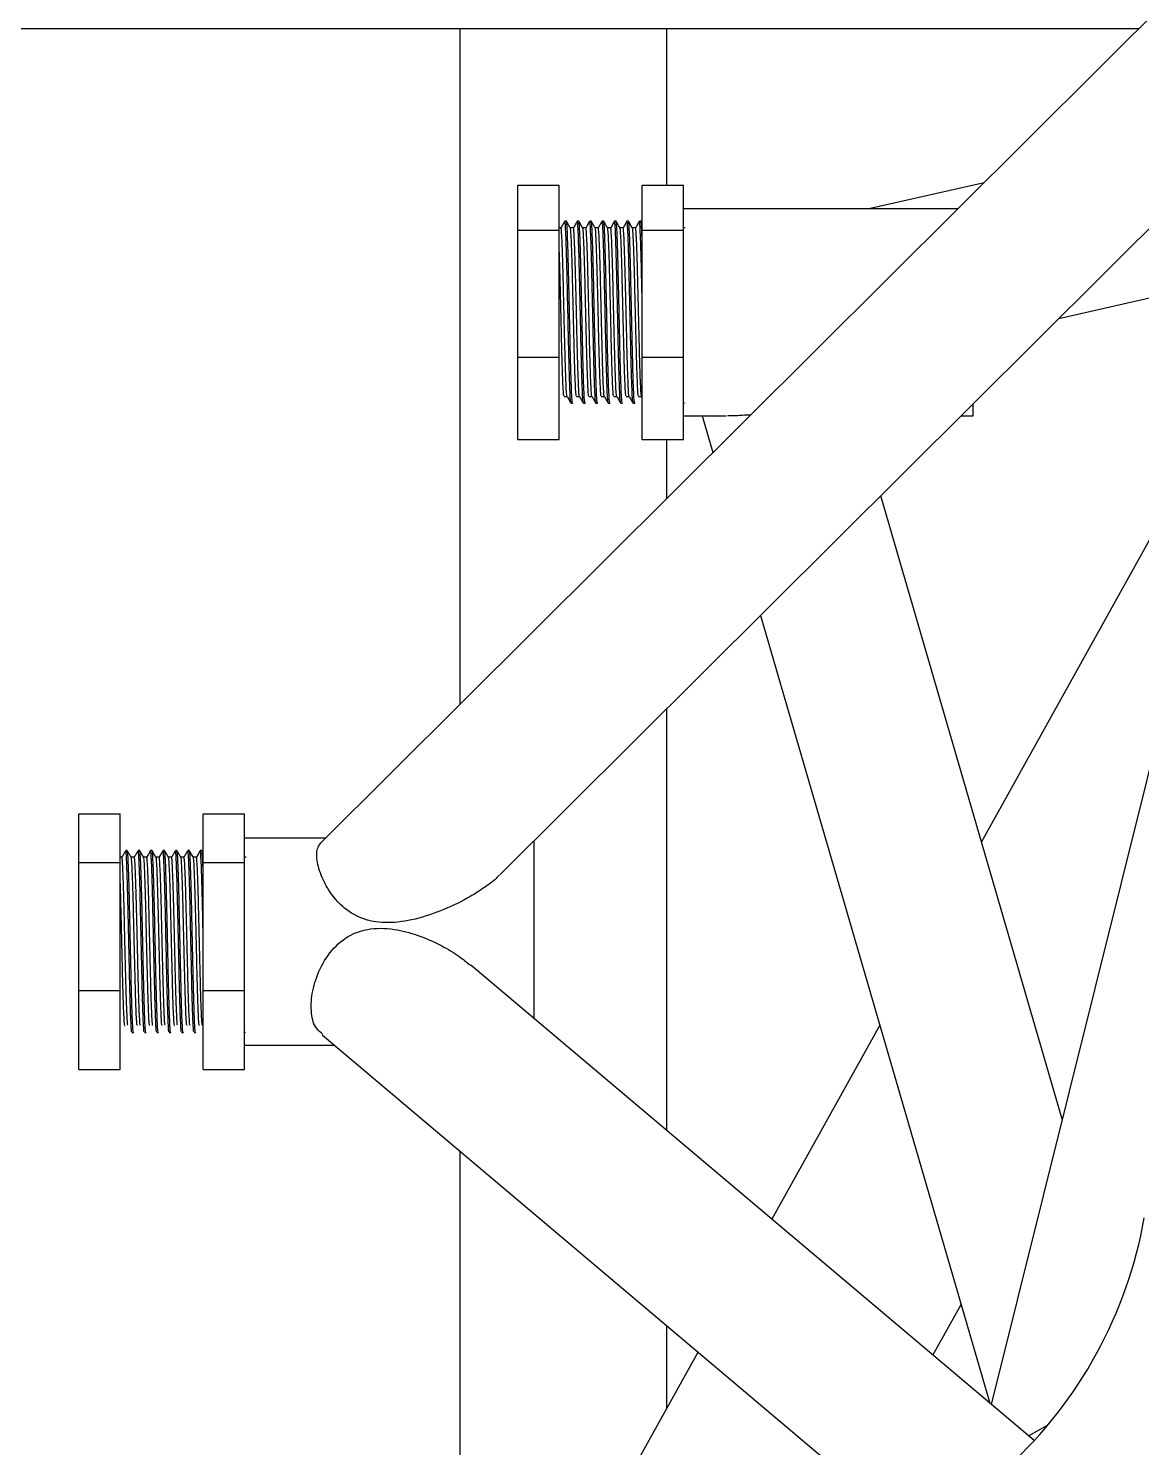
# Model space of a CAD drawing. Header units: millimetres. Extents: x -1160 to 841, y -1082 to 594.
# Drawn here: x 749.68 to 776.57, y 364.09 to 398.4 of the extents above; entities that cross this region are included whole.
import ezdxf

# ---------------------------------------------------------------- set-up
doc = ezdxf.new("R2010")
doc.units = ezdxf.units.MM

msp = doc.modelspace()

# ---------------------------------------------------------------- linework, layer by layer
at = {"color": 7, "linetype": 'Continuous', "lineweight": 25}
for p, q in [((781.687783, 403.556002), (756.746189, 378.710805)), ((679.98271, 398.393468), (776.505219, 398.393468)), ((760.097737, 398.393468), (760.097737, 382.049399)), ((761.072901, 377.939454), (781.725633, 398.512365)), ((765.097737, 394.60898), (765.097737, 398.393468)), ((781.083106, 397.872322), (772.937902, 365.133602)), ((761.504087, 394.60898), (762.504087, 394.60898)), ((761.504087, 393.521388), (761.504087, 394.60898)), ((762.504087, 393.521388), (762.504087, 394.60898)), ((764.504087, 394.60898), (765.504087, 394.60898)), ((764.504087, 393.521388), (764.504087, 394.60898)), ((765.504087, 393.521388), (765.504087, 394.60898)), ((772.76391, 394.666619), (769.983078, 394.034797)), ((772.129637, 394.034797), (765.504087, 394.034797)), ((761.504087, 390.447206), (761.504087, 393.521388)), ((761.504087, 393.521388), (762.504087, 393.521388)), ((762.54337, 393.572417), (762.504087, 393.572417)), ((762.504087, 390.447206), (762.504087, 393.521388)), ((762.674618, 393.734797), (762.637118, 393.734797)), ((762.84337, 393.572417), (762.769384, 393.572417)), ((762.974618, 393.734797), (762.937118, 393.734797)), ((763.14337, 393.572417), (763.069384, 393.572417)), ((763.274618, 393.734797), (763.237118, 393.734797)), ((763.44337, 393.572417), (763.369384, 393.572417)), ((763.574618, 393.734797), (763.537118, 393.734797)), ((763.74337, 393.572417), (763.669384, 393.572417)), ((763.874618, 393.734797), (763.837118, 393.734797)), ((764.04337, 393.572417), (763.969384, 393.572417)), ((764.174618, 393.734797), (764.137118, 393.734797)), ((764.34337, 393.572417), (764.269384, 393.572417)), ((764.474618, 393.734797), (764.437118, 393.734797)), ((764.504087, 393.685424), (764.476512, 393.733148)), ((764.504087, 393.521388), (765.504087, 393.521388)), ((764.504087, 390.447206), (764.504087, 393.521388)), ((765.54337, 393.572417), (765.504087, 393.572417)), ((765.504087, 390.447206), (765.504087, 393.521388)), ((774.571084, 391.385468), (779.762683, 392.565031)), ((761.504087, 390.447206), (762.504087, 390.447206)), ((761.504087, 388.460614), (761.504087, 390.447206)), ((762.504087, 388.460614), (762.504087, 390.447206)), ((764.504087, 390.447206), (765.504087, 390.447206)), ((764.504087, 388.460614), (764.504087, 390.447206)), ((765.504087, 388.460614), (765.504087, 390.447206)), ((779.257859, 390.535951), (772.703796, 378.734919)), ((762.61837, 389.497177), (762.692349, 389.497177)), ((762.619384, 389.497177), (762.62041, 389.498952)), ((762.91837, 389.497177), (762.992349, 389.497177)), ((762.919384, 389.497177), (762.92041, 389.498952)), ((763.21837, 389.497177), (763.292349, 389.497177)), ((763.219384, 389.497177), (763.22041, 389.498952)), ((763.51837, 389.497177), (763.592349, 389.497177)), ((763.519384, 389.497177), (763.52041, 389.498952)), ((763.81837, 389.497177), (763.892349, 389.497177)), ((763.819384, 389.497177), (763.82041, 389.498952)), ((764.11837, 389.497177), (764.192349, 389.497177)), ((764.119384, 389.497177), (764.12041, 389.498952)), ((764.41837, 389.497177), (764.492349, 389.497177)), ((764.419384, 389.497177), (764.42041, 389.498952)), ((764.491327, 389.498945), (764.504087, 389.476863)), ((762.787118, 389.334797), (762.824618, 389.334797)), ((762.826512, 389.336446), (762.835019, 389.351169)), ((763.087118, 389.334797), (763.124618, 389.334797)), ((763.126512, 389.336446), (763.135019, 389.351169)), ((763.387118, 389.334797), (763.424618, 389.334797)), ((763.426512, 389.336446), (763.435019, 389.351169)), ((763.687118, 389.334797), (763.724618, 389.334797)), ((763.726512, 389.336446), (763.735019, 389.351169)), ((763.987118, 389.334797), (764.024618, 389.334797)), ((764.026512, 389.336446), (764.035019, 389.351169)), ((764.287118, 389.334797), (764.324618, 389.334797)), ((764.326512, 389.336446), (764.335019, 389.351169)), ((765.526512, 389.336446), (765.535019, 389.351169)), ((772.504087, 389.034797), (772.504087, 389.32646)), ((765.504087, 389.034797), (766.5372, 389.034797)), ((765.956965, 389.034797), (766.216156, 388.144171)), ((772.211292, 389.034797), (772.504087, 389.034797)), ((761.504087, 388.460614), (762.504087, 388.460614)), ((764.504087, 388.460614), (765.504087, 388.460614)), ((765.097737, 387.030075), (765.097737, 388.460614)), ((774.654323, 372.032563), (770.269293, 387.100303)), ((767.362587, 384.204831), (772.904512, 365.161793)), ((765.097737, 371.7532), (765.097737, 381.948735)), ((750.897593, 379.409755), (751.897593, 379.409755)), ((750.897593, 378.232065), (750.897593, 379.409755)), ((751.897593, 378.232065), (751.897593, 379.409755)), ((753.897593, 379.409755), (754.897593, 379.409755)), ((753.897593, 378.232065), (753.897593, 379.409755)), ((754.897593, 378.232065), (754.897593, 379.409755)), ((756.856765, 378.820953), (754.897593, 378.820953)), ((761.897593, 376.320953), (761.897593, 378.760958)), ((752.066605, 378.520953), (752.029105, 378.520953)), ((752.366605, 378.520953), (752.329105, 378.520953)), ((752.666605, 378.520953), (752.629105, 378.520953)), ((752.966605, 378.520953), (752.929105, 378.520953)), ((753.266605, 378.520953), (753.229105, 378.520953)), ((753.566605, 378.520953), (753.529105, 378.520953)), ((753.866605, 378.520953), (753.829105, 378.520953)), ((753.897593, 378.468954), (753.868505, 378.519296)), ((750.897593, 375.143263), (750.897593, 378.232065)), ((750.897593, 378.232065), (751.897593, 378.232065)), ((751.935355, 378.358573), (751.897593, 378.358573)), ((751.897593, 375.143263), (751.897593, 378.232065)), ((752.235355, 378.358573), (752.161373, 378.358573)), ((752.535355, 378.358573), (752.461373, 378.358573)), ((752.835355, 378.358573), (752.761373, 378.358573)), ((753.135355, 378.358573), (753.061373, 378.358573)), ((753.435355, 378.358573), (753.361373, 378.358573)), ((753.735355, 378.358573), (753.661373, 378.358573)), ((753.897593, 378.232065), (754.897593, 378.232065)), ((753.897593, 375.143263), (753.897593, 378.232065)), ((754.935355, 378.358573), (754.897593, 378.358573)), ((754.897593, 375.143263), (754.897593, 378.232065)), ((761.897593, 374.455142), (761.897593, 376.320953)), ((773.974176, 364.258656), (760.365216, 375.748956)), ((750.897593, 375.143263), (751.897593, 375.143263)), ((750.897593, 373.232151), (750.897593, 375.143263)), ((751.897593, 373.232151), (751.897593, 375.143263)), ((753.897593, 375.143263), (754.897593, 375.143263)), ((753.897593, 373.232151), (753.897593, 375.143263)), ((754.897593, 373.232151), (754.897593, 375.143263)), ((770.243598, 374.305166), (767.636032, 369.610069)), ((752.011373, 374.283333), (752.012405, 374.285119)), ((752.179105, 374.120953), (752.216605, 374.120953)), ((752.218505, 374.122609), (752.222234, 374.129063)), ((752.311373, 374.283333), (752.312405, 374.285119)), ((752.479105, 374.120953), (752.516605, 374.120953)), ((752.518505, 374.122609), (752.522234, 374.129063)), ((752.611373, 374.283333), (752.612405, 374.285119)), ((752.779105, 374.120953), (752.816605, 374.120953)), ((752.818505, 374.122609), (752.822234, 374.129063)), ((752.911373, 374.283333), (752.912405, 374.285119)), ((753.079105, 374.120953), (753.116605, 374.120953)), ((753.118505, 374.122609), (753.122234, 374.129063)), ((753.211373, 374.283333), (753.212405, 374.285119)), ((753.379105, 374.120953), (753.416605, 374.120953)), ((753.418505, 374.122609), (753.422234, 374.129063)), ((753.511373, 374.283333), (753.512405, 374.285119)), ((753.679105, 374.120953), (753.716605, 374.120953)), ((753.718505, 374.122609), (753.722234, 374.129063)), ((753.811373, 374.283333), (753.812405, 374.285119)), ((754.918505, 374.122609), (754.922234, 374.129063)), ((756.772815, 374.070523), (771.050006, 362.016022)), ((754.897593, 373.820953), (757.068402, 373.820953)), ((750.897593, 373.232151), (751.897593, 373.232151)), ((753.897593, 373.232151), (754.897593, 373.232151)), ((760.097737, 371.263228), (760.097737, 360.801012)), ((771.529625, 366.322636), (772.210108, 367.54789)), ((765.097737, 365.039698), (765.097737, 367.041634)), ((765.854645, 366.402562), (762.743653, 360.801012)), ((773.841093, 364.37102), (774.309903, 364.641687))]:
    msp.add_line(p, q, dxfattribs=at)
msp.add_arc((766.097737, 371.501012), 10.7, 312.6250553, 350, dxfattribs=at)
for points, knots in [([(762.635228, 393.73316), (762.619578, 393.706074), (762.588279, 393.651903), (762.556977, 393.597733), (762.541327, 393.570648)], [0, 0, 0, 0, 0.500011693, 1, 1, 1, 1]), ([(762.691336, 389.516728), (762.689252, 389.516645), (762.682905, 389.516393), (762.672838, 389.665534), (762.66063, 389.944931), (762.647544, 390.340704), (762.635337, 390.815821), (762.62313, 391.340195), (762.610044, 391.87797), (762.597837, 392.392216), (762.58563, 392.847706), (762.572545, 393.216177), (762.560333, 393.460334), (762.550767, 393.576575), (762.544939, 393.560318), (762.54337, 393.55594)], [0, 0, 0, 0, 0.041057427, 0.125023243, 0.208989059, 0.294413961, 0.378379777, 0.462345593, 0.547770496, 0.631736312, 0.715702128, 0.80112703, 0.885092846, 0.969058662, 1, 1, 1, 1]), ([(762.785212, 389.355701), (762.783085, 389.355564), (762.776696, 389.355153), (762.766587, 389.516487), (762.75438, 389.818256), (762.741294, 390.24554), (762.729087, 390.758527), (762.71688, 391.324685), (762.703794, 391.905319), (762.691587, 392.460544), (762.67938, 392.952332), (762.666295, 393.350168), (762.654083, 393.613783), (762.644516, 393.739289), (762.638688, 393.721733), (762.637118, 393.717004)], [0, 0, 0, 0, 0.041852737, 0.125748055, 0.209643372, 0.294996315, 0.378891632, 0.46278695, 0.548139892, 0.632035209, 0.715930527, 0.801283469, 0.885178787, 0.969074104, 1, 1, 1, 1]), ([(762.824618, 389.35259), (762.82185, 389.35161), (762.814814, 389.349121), (762.804083, 389.515341), (762.791881, 389.818569), (762.778794, 390.245457), (762.766587, 390.758549), (762.75438, 391.324679), (762.741294, 391.90532), (762.729087, 392.460543), (762.71688, 392.952333), (762.703795, 393.350167), (762.691583, 393.613783), (762.682016, 393.739289), (762.676188, 393.721733), (762.674618, 393.717004)], [0, 0, 0, 0, 0.053751163, 0.136604655, 0.219458147, 0.303751163, 0.386604655, 0.469458147, 0.553751163, 0.636604655, 0.719458147, 0.803751163, 0.886604655, 0.969458147, 1, 1, 1, 1]), ([(762.77041, 393.570642), (762.75476, 393.597725), (762.72346, 393.651893), (762.692162, 393.706062), (762.676512, 393.733148)], [0, 0, 0, 0, 0.4999887865, 1, 1, 1, 1]), ([(762.91837, 389.513654), (762.915601, 389.512746), (762.908565, 389.510439), (762.897833, 389.664394), (762.885631, 389.945243), (762.872544, 390.340622), (762.860337, 390.815842), (762.84813, 391.340191), (762.835044, 391.877962), (762.822837, 392.392249), (762.810629, 392.847577), (762.797547, 393.216665), (762.785326, 393.458546), (762.776433, 393.573117), (762.771299, 393.5611), (762.770416, 393.559034)], [0, 0, 0, 0, 0.054488368, 0.138461587, 0.222434807, 0.307867241, 0.39184046, 0.47581368, 0.561246113, 0.645219333, 0.729192552, 0.814624986, 0.898598205, 0.982571425, 1, 1, 1, 1]), ([(762.935228, 393.73316), (762.919578, 393.706074), (762.888279, 393.651903), (762.856977, 393.597733), (762.841327, 393.570648)], [0, 0, 0, 0, 0.500011693, 1, 1, 1, 1]), ([(762.991336, 389.516728), (762.989252, 389.516645), (762.982905, 389.516393), (762.972838, 389.665534), (762.96063, 389.944931), (762.947544, 390.340704), (762.935337, 390.815821), (762.92313, 391.340195), (762.910044, 391.87797), (762.897837, 392.392216), (762.88563, 392.847706), (762.872545, 393.216177), (762.860333, 393.460334), (762.850767, 393.576575), (762.844939, 393.560318), (762.84337, 393.55594)], [0, 0, 0, 0, 0.041057427, 0.125023243, 0.208989059, 0.294413961, 0.378379777, 0.462345593, 0.547770496, 0.631736312, 0.715702128, 0.80112703, 0.885092846, 0.969058662, 1, 1, 1, 1]), ([(763.085212, 389.355701), (763.083085, 389.355564), (763.076696, 389.355153), (763.066587, 389.516487), (763.05438, 389.818256), (763.041294, 390.24554), (763.029087, 390.758527), (763.01688, 391.324685), (763.003794, 391.905319), (762.991587, 392.460544), (762.97938, 392.952332), (762.966295, 393.350168), (762.954083, 393.613783), (762.944516, 393.739289), (762.938688, 393.721733), (762.937118, 393.717004)], [0, 0, 0, 0, 0.041852737, 0.125748055, 0.209643372, 0.294996315, 0.378891632, 0.46278695, 0.548139892, 0.632035209, 0.715930527, 0.801283469, 0.885178787, 0.969074104, 1, 1, 1, 1]), ([(763.124618, 389.35259), (763.12185, 389.35161), (763.114814, 389.349121), (763.104083, 389.515341), (763.091881, 389.818569), (763.078794, 390.245457), (763.066587, 390.758549), (763.05438, 391.324679), (763.041294, 391.90532), (763.029087, 392.460543), (763.01688, 392.952333), (763.003795, 393.350167), (762.991583, 393.613783), (762.982016, 393.739289), (762.976188, 393.721733), (762.974618, 393.717004)], [0, 0, 0, 0, 0.053751163, 0.136604655, 0.219458147, 0.303751163, 0.386604655, 0.469458147, 0.553751163, 0.636604655, 0.719458147, 0.803751163, 0.886604655, 0.969458147, 1, 1, 1, 1]), ([(763.07041, 393.570642), (763.05476, 393.597725), (763.02346, 393.651893), (762.992162, 393.706062), (762.976512, 393.733148)], [0, 0, 0, 0, 0.4999887865, 1, 1, 1, 1]), ([(763.21837, 389.513654), (763.215601, 389.512746), (763.208565, 389.510439), (763.197833, 389.664394), (763.185631, 389.945243), (763.172544, 390.340622), (763.160337, 390.815842), (763.14813, 391.340191), (763.135044, 391.877962), (763.122837, 392.392249), (763.110629, 392.847577), (763.097547, 393.216665), (763.085326, 393.458546), (763.076433, 393.573117), (763.071299, 393.5611), (763.070416, 393.559034)], [0, 0, 0, 0, 0.054488368, 0.138461587, 0.222434807, 0.307867241, 0.39184046, 0.47581368, 0.561246113, 0.645219333, 0.729192552, 0.814624986, 0.898598205, 0.982571425, 1, 1, 1, 1]), ([(763.235228, 393.73316), (763.219578, 393.706074), (763.188279, 393.651903), (763.156977, 393.597733), (763.141327, 393.570648)], [0, 0, 0, 0, 0.500011693, 1, 1, 1, 1]), ([(763.291336, 389.516728), (763.289252, 389.516645), (763.282905, 389.516393), (763.272838, 389.665534), (763.26063, 389.944931), (763.247544, 390.340704), (763.235337, 390.815821), (763.22313, 391.340195), (763.210044, 391.87797), (763.197837, 392.392216), (763.18563, 392.847706), (763.172545, 393.216177), (763.160333, 393.460334), (763.150767, 393.576575), (763.144939, 393.560318), (763.14337, 393.55594)], [0, 0, 0, 0, 0.041057427, 0.125023243, 0.208989059, 0.294413961, 0.378379777, 0.462345593, 0.547770496, 0.631736312, 0.715702128, 0.80112703, 0.885092846, 0.969058662, 1, 1, 1, 1]), ([(763.385212, 389.355701), (763.383085, 389.355564), (763.376696, 389.355153), (763.366587, 389.516487), (763.35438, 389.818256), (763.341294, 390.24554), (763.329087, 390.758527), (763.31688, 391.324685), (763.303794, 391.905319), (763.291587, 392.460544), (763.27938, 392.952332), (763.266295, 393.350168), (763.254083, 393.613783), (763.244516, 393.739289), (763.238688, 393.721733), (763.237118, 393.717004)], [0, 0, 0, 0, 0.041852737, 0.125748055, 0.209643372, 0.294996315, 0.378891632, 0.46278695, 0.548139892, 0.632035209, 0.715930527, 0.801283469, 0.885178787, 0.969074104, 1, 1, 1, 1]), ([(763.424618, 389.35259), (763.42185, 389.35161), (763.414814, 389.349121), (763.404083, 389.515341), (763.391881, 389.818569), (763.378794, 390.245457), (763.366587, 390.758549), (763.35438, 391.324679), (763.341294, 391.90532), (763.329087, 392.460543), (763.31688, 392.952333), (763.303795, 393.350167), (763.291583, 393.613783), (763.282016, 393.739289), (763.276188, 393.721733), (763.274618, 393.717004)], [0, 0, 0, 0, 0.053751163, 0.136604655, 0.219458147, 0.303751163, 0.386604655, 0.469458147, 0.553751163, 0.636604655, 0.719458147, 0.803751163, 0.886604655, 0.969458147, 1, 1, 1, 1]), ([(763.37041, 393.570642), (763.35476, 393.597725), (763.32346, 393.651893), (763.292162, 393.706062), (763.276512, 393.733148)], [0, 0, 0, 0, 0.4999887865, 1, 1, 1, 1]), ([(763.51837, 389.513654), (763.515601, 389.512746), (763.508565, 389.510439), (763.497833, 389.664394), (763.485631, 389.945243), (763.472544, 390.340622), (763.460337, 390.815842), (763.44813, 391.340191), (763.435044, 391.877962), (763.422837, 392.392249), (763.410629, 392.847577), (763.397547, 393.216665), (763.385326, 393.458546), (763.376433, 393.573117), (763.371299, 393.5611), (763.370416, 393.559034)], [0, 0, 0, 0, 0.054488368, 0.138461587, 0.222434807, 0.307867241, 0.39184046, 0.47581368, 0.561246113, 0.645219333, 0.729192552, 0.814624986, 0.898598205, 0.982571425, 1, 1, 1, 1]), ([(763.535228, 393.73316), (763.519578, 393.706074), (763.488279, 393.651903), (763.456977, 393.597733), (763.441327, 393.570648)], [0, 0, 0, 0, 0.500011693, 1, 1, 1, 1]), ([(763.591336, 389.516728), (763.589252, 389.516645), (763.582905, 389.516393), (763.572838, 389.665534), (763.56063, 389.944931), (763.547544, 390.340704), (763.535337, 390.815821), (763.52313, 391.340195), (763.510044, 391.87797), (763.497837, 392.392216), (763.48563, 392.847706), (763.472545, 393.216177), (763.460333, 393.460334), (763.450767, 393.576575), (763.444939, 393.560318), (763.44337, 393.55594)], [0, 0, 0, 0, 0.041057427, 0.125023243, 0.208989059, 0.294413961, 0.378379777, 0.462345593, 0.547770496, 0.631736312, 0.715702128, 0.80112703, 0.885092846, 0.969058662, 1, 1, 1, 1]), ([(763.685212, 389.355701), (763.683085, 389.355564), (763.676696, 389.355153), (763.666587, 389.516487), (763.65438, 389.818256), (763.641294, 390.24554), (763.629087, 390.758527), (763.61688, 391.324685), (763.603794, 391.905319), (763.591587, 392.460544), (763.57938, 392.952332), (763.566295, 393.350168), (763.554083, 393.613783), (763.544516, 393.739289), (763.538688, 393.721733), (763.537118, 393.717004)], [0, 0, 0, 0, 0.041852737, 0.125748055, 0.209643372, 0.294996315, 0.378891632, 0.46278695, 0.548139892, 0.632035209, 0.715930527, 0.801283469, 0.885178787, 0.969074104, 1, 1, 1, 1]), ([(763.724618, 389.35259), (763.72185, 389.35161), (763.714814, 389.349121), (763.704083, 389.515341), (763.691881, 389.818569), (763.678794, 390.245457), (763.666587, 390.758549), (763.65438, 391.324679), (763.641294, 391.90532), (763.629087, 392.460543), (763.61688, 392.952333), (763.603795, 393.350167), (763.591583, 393.613783), (763.582016, 393.739289), (763.576188, 393.721733), (763.574618, 393.717004)], [0, 0, 0, 0, 0.053751163, 0.136604655, 0.219458147, 0.303751163, 0.386604655, 0.469458147, 0.553751163, 0.636604655, 0.719458147, 0.803751163, 0.886604655, 0.969458147, 1, 1, 1, 1]), ([(763.67041, 393.570642), (763.65476, 393.597725), (763.62346, 393.651893), (763.592162, 393.706062), (763.576512, 393.733148)], [0, 0, 0, 0, 0.4999887865, 1, 1, 1, 1]), ([(763.81837, 389.513654), (763.815601, 389.512746), (763.808565, 389.510439), (763.797833, 389.664394), (763.785631, 389.945243), (763.772544, 390.340622), (763.760337, 390.815842), (763.74813, 391.340191), (763.735044, 391.877962), (763.722837, 392.392249), (763.710629, 392.847577), (763.697547, 393.216665), (763.685326, 393.458546), (763.676433, 393.573117), (763.671299, 393.5611), (763.670416, 393.559034)], [0, 0, 0, 0, 0.054488368, 0.138461587, 0.222434807, 0.307867241, 0.39184046, 0.47581368, 0.561246113, 0.645219333, 0.729192552, 0.814624986, 0.898598205, 0.982571425, 1, 1, 1, 1]), ([(763.835228, 393.73316), (763.819578, 393.706074), (763.788279, 393.651903), (763.756977, 393.597733), (763.741327, 393.570648)], [0, 0, 0, 0, 0.500011693, 1, 1, 1, 1]), ([(763.891336, 389.516728), (763.889252, 389.516645), (763.882905, 389.516393), (763.872838, 389.665534), (763.86063, 389.944931), (763.847544, 390.340704), (763.835337, 390.815821), (763.82313, 391.340195), (763.810044, 391.87797), (763.797837, 392.392216), (763.78563, 392.847706), (763.772545, 393.216177), (763.760333, 393.460334), (763.750767, 393.576575), (763.744939, 393.560318), (763.74337, 393.55594)], [0, 0, 0, 0, 0.041057427, 0.125023243, 0.208989059, 0.294413961, 0.378379777, 0.462345593, 0.547770496, 0.631736312, 0.715702128, 0.80112703, 0.885092846, 0.969058662, 1, 1, 1, 1]), ([(763.985212, 389.355701), (763.983085, 389.355564), (763.976696, 389.355153), (763.966587, 389.516487), (763.95438, 389.818256), (763.941294, 390.24554), (763.929087, 390.758527), (763.91688, 391.324685), (763.903794, 391.905319), (763.891587, 392.460544), (763.87938, 392.952332), (763.866295, 393.350168), (763.854083, 393.613783), (763.844516, 393.739289), (763.838688, 393.721733), (763.837118, 393.717004)], [0, 0, 0, 0, 0.041852737, 0.125748055, 0.209643372, 0.294996315, 0.378891632, 0.46278695, 0.548139892, 0.632035209, 0.715930527, 0.801283469, 0.885178787, 0.969074104, 1, 1, 1, 1]), ([(764.024618, 389.35259), (764.02185, 389.35161), (764.014814, 389.349121), (764.004083, 389.515341), (763.991881, 389.818569), (763.978794, 390.245457), (763.966587, 390.758549), (763.95438, 391.324679), (763.941294, 391.90532), (763.929087, 392.460543), (763.91688, 392.952333), (763.903795, 393.350167), (763.891583, 393.613783), (763.882016, 393.739289), (763.876188, 393.721733), (763.874618, 393.717004)], [0, 0, 0, 0, 0.053751163, 0.136604655, 0.219458147, 0.303751163, 0.386604655, 0.469458147, 0.553751163, 0.636604655, 0.719458147, 0.803751163, 0.886604655, 0.969458147, 1, 1, 1, 1]), ([(763.97041, 393.570642), (763.95476, 393.597725), (763.92346, 393.651893), (763.892162, 393.706062), (763.876512, 393.733148)], [0, 0, 0, 0, 0.4999887865, 1, 1, 1, 1]), ([(764.11837, 389.513654), (764.115601, 389.512746), (764.108565, 389.510439), (764.097833, 389.664394), (764.085631, 389.945243), (764.072544, 390.340622), (764.060337, 390.815842), (764.04813, 391.340191), (764.035044, 391.877962), (764.022837, 392.392249), (764.010629, 392.847577), (763.997547, 393.216665), (763.985326, 393.458546), (763.976433, 393.573117), (763.971299, 393.5611), (763.970416, 393.559034)], [0, 0, 0, 0, 0.054488368, 0.138461587, 0.222434807, 0.307867241, 0.39184046, 0.47581368, 0.561246113, 0.645219333, 0.729192552, 0.814624986, 0.898598205, 0.982571425, 1, 1, 1, 1]), ([(764.135228, 393.73316), (764.119578, 393.706074), (764.088279, 393.651903), (764.056977, 393.597733), (764.041327, 393.570648)], [0, 0, 0, 0, 0.500011693, 1, 1, 1, 1]), ([(764.191336, 389.516728), (764.189252, 389.516645), (764.182905, 389.516393), (764.172838, 389.665534), (764.16063, 389.944931), (764.147544, 390.340704), (764.135337, 390.815821), (764.12313, 391.340195), (764.110044, 391.87797), (764.097837, 392.392216), (764.08563, 392.847706), (764.072545, 393.216177), (764.060333, 393.460334), (764.050767, 393.576575), (764.044939, 393.560318), (764.04337, 393.55594)], [0, 0, 0, 0, 0.041057427, 0.125023243, 0.208989059, 0.294413961, 0.378379777, 0.462345593, 0.547770496, 0.631736312, 0.715702128, 0.80112703, 0.885092846, 0.969058662, 1, 1, 1, 1]), ([(764.285212, 389.355701), (764.283085, 389.355564), (764.276696, 389.355153), (764.266587, 389.516487), (764.25438, 389.818256), (764.241294, 390.24554), (764.229087, 390.758527), (764.21688, 391.324685), (764.203794, 391.905319), (764.191587, 392.460544), (764.17938, 392.952332), (764.166295, 393.350168), (764.154083, 393.613783), (764.144516, 393.739289), (764.138688, 393.721733), (764.137118, 393.717004)], [0, 0, 0, 0, 0.041852737, 0.125748055, 0.209643372, 0.294996315, 0.378891632, 0.46278695, 0.548139892, 0.632035209, 0.715930527, 0.801283469, 0.885178787, 0.969074104, 1, 1, 1, 1]), ([(764.324618, 389.35259), (764.32185, 389.35161), (764.314814, 389.349121), (764.304083, 389.515341), (764.291881, 389.818569), (764.278794, 390.245457), (764.266587, 390.758549), (764.25438, 391.324679), (764.241294, 391.90532), (764.229087, 392.460543), (764.21688, 392.952333), (764.203795, 393.350167), (764.191583, 393.613783), (764.182016, 393.739289), (764.176188, 393.721733), (764.174618, 393.717004)], [0, 0, 0, 0, 0.053751163, 0.136604655, 0.219458147, 0.303751163, 0.386604655, 0.469458147, 0.553751163, 0.636604655, 0.719458147, 0.803751163, 0.886604655, 0.969458147, 1, 1, 1, 1]), ([(764.27041, 393.570642), (764.25476, 393.597725), (764.22346, 393.651893), (764.192162, 393.706062), (764.176512, 393.733148)], [0, 0, 0, 0, 0.4999887865, 1, 1, 1, 1]), ([(764.41837, 389.513654), (764.415601, 389.512746), (764.408565, 389.510439), (764.397833, 389.664394), (764.385631, 389.945243), (764.372544, 390.340622), (764.360337, 390.815842), (764.34813, 391.340191), (764.335044, 391.877962), (764.322837, 392.392249), (764.310629, 392.847577), (764.297547, 393.216665), (764.285326, 393.458546), (764.276433, 393.573117), (764.271299, 393.5611), (764.270416, 393.559034)], [0, 0, 0, 0, 0.054488368, 0.138461587, 0.222434807, 0.307867241, 0.39184046, 0.47581368, 0.561246113, 0.645219333, 0.729192552, 0.814624986, 0.898598205, 0.982571425, 1, 1, 1, 1]), ([(764.435228, 393.73316), (764.419578, 393.706074), (764.388279, 393.651903), (764.356977, 393.597733), (764.341327, 393.570648)], [0, 0, 0, 0, 0.500011693, 1, 1, 1, 1]), ([(764.491336, 389.516728), (764.489252, 389.516645), (764.482905, 389.516393), (764.472838, 389.665534), (764.46063, 389.944931), (764.447544, 390.340704), (764.435337, 390.815821), (764.42313, 391.340195), (764.410044, 391.87797), (764.397837, 392.392216), (764.38563, 392.847706), (764.372545, 393.216177), (764.360333, 393.460334), (764.350767, 393.576575), (764.344939, 393.560318), (764.34337, 393.55594)], [0, 0, 0, 0, 0.041057427, 0.125023243, 0.208989059, 0.294413961, 0.378379777, 0.462345593, 0.547770496, 0.631736312, 0.715702128, 0.80112703, 0.885092846, 0.969058662, 1, 1, 1, 1]), ([(764.504087, 391.894522), (764.504014, 391.897796), (764.499701, 392.091321), (764.491609, 392.459645), (764.479374, 392.952578), (764.466297, 393.350102), (764.454082, 393.613801), (764.444516, 393.739288), (764.438688, 393.721732), (764.437118, 393.717004)], [0, 0, 0, 0, 0.003185063, 0.188260275, 0.373335488, 0.561626258, 0.746701471, 0.931776684, 1, 1, 1, 1]), ([(764.504087, 393.322945), (764.504014, 393.325181), (764.499701, 393.457343), (764.491604, 393.60443), (764.482015, 393.740019), (764.476188, 393.721888), (764.474618, 393.717004)], [0, 0, 0, 0, 0.007213197, 0.426353787, 0.845494377, 1, 1, 1, 1]), ([(762.61837, 389.513654), (762.615601, 389.512746), (762.608565, 389.510439), (762.597833, 389.664392), (762.585631, 389.945248), (762.572544, 390.340603), (762.560337, 390.815909), (762.54813, 391.33994), (762.535044, 391.878912), (762.522837, 392.388775), (762.512688, 392.781096), (762.506256, 392.955253), (762.504087, 393.013974)], [0, 0, 0, 0, 0.0705891293, 0.179375585, 0.2881620406, 0.3988388939, 0.5076253496, 0.6164118052, 0.7270886585, 0.8358751142, 0.9446615698, 1, 1, 1, 1]), ([(762.691327, 389.498945), (762.706977, 389.471861), (762.738279, 389.417691), (762.769578, 389.36352), (762.785228, 389.336433)], [0, 0, 0, 0, 0.499988307, 1, 1, 1, 1]), ([(762.991327, 389.498945), (763.006977, 389.471861), (763.038279, 389.417691), (763.069578, 389.36352), (763.085228, 389.336433)], [0, 0, 0, 0, 0.499988307, 1, 1, 1, 1]), ([(763.291327, 389.498945), (763.306977, 389.471861), (763.338279, 389.417691), (763.369578, 389.36352), (763.385228, 389.336433)], [0, 0, 0, 0, 0.499988307, 1, 1, 1, 1]), ([(763.591327, 389.498945), (763.606977, 389.471861), (763.638279, 389.417691), (763.669578, 389.36352), (763.685228, 389.336433)], [0, 0, 0, 0, 0.499988307, 1, 1, 1, 1]), ([(763.891327, 389.498945), (763.906977, 389.471861), (763.938279, 389.417691), (763.969578, 389.36352), (763.985228, 389.336433)], [0, 0, 0, 0, 0.499988307, 1, 1, 1, 1]), ([(764.191327, 389.498945), (764.206977, 389.471861), (764.238279, 389.417691), (764.269578, 389.36352), (764.285228, 389.336433)], [0, 0, 0, 0, 0.499988307, 1, 1, 1, 1]), ([(766.563705, 389.042299), (766.596956, 389.03998), (766.737533, 389.030179), (766.946038, 389.054962), (767.120067, 389.058906), (767.134775, 389.05924)], [0, 0, 0, 0, 0.220959451, 0.93415946, 1, 1, 1, 1]), ([(752.027205, 378.519299), (752.011555, 378.492213), (751.980256, 378.438042), (751.948955, 378.383873), (751.933304, 378.356789)], [0, 0, 0, 0, 0.500011571, 1, 1, 1, 1]), ([(752.177199, 374.140637), (752.175583, 374.138741), (752.169708, 374.131847), (752.160097, 374.276025), (752.147885, 374.560952), (752.1348, 374.976146), (752.122593, 375.480362), (752.110386, 376.042233), (752.0973, 376.623242), (752.085093, 377.18348), (752.072886, 377.684691), (752.0598, 378.095143), (752.047592, 378.375996), (752.037529, 378.517808), (752.031185, 378.505698), (752.029105, 378.501726)], [0, 0, 0, 0, 0.03183151, 0.115726552, 0.199621595, 0.284974258, 0.368869301, 0.452764343, 0.538117006, 0.622012049, 0.705907092, 0.791259754, 0.875154797, 0.95904984, 1, 1, 1, 1]), ([(752.216605, 374.14018), (752.214348, 374.136755), (752.207827, 374.126858), (752.197592, 374.274658), (752.185386, 374.561326), (752.1723, 374.976047), (752.160093, 375.480388), (752.147886, 376.042226), (752.1348, 376.623244), (752.122593, 377.183479), (752.110386, 377.684691), (752.0973, 378.095143), (752.085092, 378.375996), (752.075029, 378.517808), (752.068685, 378.505698), (752.066605, 378.501726)], [0, 0, 0, 0, 0.043851249, 0.126704741, 0.209558233, 0.293851249, 0.376704741, 0.459558233, 0.543851249, 0.626704741, 0.709558233, 0.793851249, 0.876704741, 0.959558233, 1, 1, 1, 1]), ([(752.162405, 378.356787), (752.146755, 378.383871), (752.115454, 378.43804), (752.084155, 378.492211), (752.068505, 378.519296)], [0, 0, 0, 0, 0.499988501, 1, 1, 1, 1]), ([(752.327205, 378.519299), (752.311555, 378.492213), (752.280256, 378.438042), (752.248955, 378.383873), (752.233304, 378.356789)], [0, 0, 0, 0, 0.500011571, 1, 1, 1, 1]), ([(752.477199, 374.140637), (752.475583, 374.138741), (752.469708, 374.131847), (752.460097, 374.276025), (752.447885, 374.560952), (752.4348, 374.976146), (752.422593, 375.480362), (752.410386, 376.042233), (752.3973, 376.623242), (752.385093, 377.18348), (752.372886, 377.684691), (752.3598, 378.095143), (752.347592, 378.375996), (752.337529, 378.517808), (752.331185, 378.505698), (752.329105, 378.501726)], [0, 0, 0, 0, 0.03183151, 0.115726552, 0.199621595, 0.284974258, 0.368869301, 0.452764343, 0.538117006, 0.622012049, 0.705907092, 0.791259754, 0.875154797, 0.95904984, 1, 1, 1, 1]), ([(752.516605, 374.14018), (752.514348, 374.136755), (752.507827, 374.126858), (752.497592, 374.274658), (752.485386, 374.561326), (752.4723, 374.976047), (752.460093, 375.480388), (752.447886, 376.042226), (752.4348, 376.623244), (752.422593, 377.183479), (752.410386, 377.684691), (752.3973, 378.095143), (752.385092, 378.375996), (752.375029, 378.517808), (752.368685, 378.505698), (752.366605, 378.501726)], [0, 0, 0, 0, 0.043851249, 0.126704741, 0.209558233, 0.293851249, 0.376704741, 0.459558233, 0.543851249, 0.626704741, 0.709558233, 0.793851249, 0.876704741, 0.959558233, 1, 1, 1, 1]), ([(752.462405, 378.356787), (752.446755, 378.383871), (752.415454, 378.43804), (752.384155, 378.492211), (752.368505, 378.519296)], [0, 0, 0, 0, 0.499988501, 1, 1, 1, 1]), ([(752.627205, 378.519299), (752.611555, 378.492213), (752.580256, 378.438042), (752.548955, 378.383873), (752.533304, 378.356789)], [0, 0, 0, 0, 0.500011571, 1, 1, 1, 1]), ([(752.777199, 374.140637), (752.775583, 374.138741), (752.769708, 374.131847), (752.760097, 374.276025), (752.747885, 374.560952), (752.7348, 374.976146), (752.722593, 375.480362), (752.710386, 376.042233), (752.6973, 376.623242), (752.685093, 377.18348), (752.672886, 377.684691), (752.6598, 378.095143), (752.647592, 378.375996), (752.637529, 378.517808), (752.631185, 378.505698), (752.629105, 378.501726)], [0, 0, 0, 0, 0.03183151, 0.115726552, 0.199621595, 0.284974258, 0.368869301, 0.452764343, 0.538117006, 0.622012049, 0.705907092, 0.791259754, 0.875154797, 0.95904984, 1, 1, 1, 1]), ([(752.816605, 374.14018), (752.814348, 374.136755), (752.807827, 374.126858), (752.797592, 374.274658), (752.785386, 374.561326), (752.7723, 374.976047), (752.760093, 375.480388), (752.747886, 376.042226), (752.7348, 376.623244), (752.722593, 377.183479), (752.710386, 377.684691), (752.6973, 378.095143), (752.685092, 378.375996), (752.675029, 378.517808), (752.668685, 378.505698), (752.666605, 378.501726)], [0, 0, 0, 0, 0.043851249, 0.126704741, 0.209558233, 0.293851249, 0.376704741, 0.459558233, 0.543851249, 0.626704741, 0.709558233, 0.793851249, 0.876704741, 0.959558233, 1, 1, 1, 1]), ([(752.762405, 378.356787), (752.746755, 378.383871), (752.715454, 378.43804), (752.684155, 378.492211), (752.668505, 378.519296)], [0, 0, 0, 0, 0.499988501, 1, 1, 1, 1]), ([(752.927205, 378.519299), (752.911555, 378.492213), (752.880256, 378.438042), (752.848955, 378.383873), (752.833304, 378.356789)], [0, 0, 0, 0, 0.500011571, 1, 1, 1, 1]), ([(753.077199, 374.140637), (753.075583, 374.138741), (753.069708, 374.131847), (753.060097, 374.276025), (753.047885, 374.560952), (753.0348, 374.976146), (753.022593, 375.480362), (753.010386, 376.042233), (752.9973, 376.623242), (752.985093, 377.18348), (752.972886, 377.684691), (752.9598, 378.095143), (752.947592, 378.375996), (752.937529, 378.517808), (752.931185, 378.505698), (752.929105, 378.501726)], [0, 0, 0, 0, 0.03183151, 0.115726552, 0.199621595, 0.284974258, 0.368869301, 0.452764343, 0.538117006, 0.622012049, 0.705907092, 0.791259754, 0.875154797, 0.95904984, 1, 1, 1, 1]), ([(753.116605, 374.14018), (753.114348, 374.136755), (753.107827, 374.126858), (753.097592, 374.274658), (753.085386, 374.561326), (753.0723, 374.976047), (753.060093, 375.480388), (753.047886, 376.042226), (753.0348, 376.623244), (753.022593, 377.183479), (753.010386, 377.684691), (752.9973, 378.095143), (752.985092, 378.375996), (752.975029, 378.517808), (752.968685, 378.505698), (752.966605, 378.501726)], [0, 0, 0, 0, 0.043851249, 0.126704741, 0.209558233, 0.293851249, 0.376704741, 0.459558233, 0.543851249, 0.626704741, 0.709558233, 0.793851249, 0.876704741, 0.959558233, 1, 1, 1, 1]), ([(753.062405, 378.356787), (753.046755, 378.383871), (753.015454, 378.43804), (752.984155, 378.492211), (752.968505, 378.519296)], [0, 0, 0, 0, 0.499988501, 1, 1, 1, 1]), ([(753.227205, 378.519299), (753.211555, 378.492213), (753.180256, 378.438042), (753.148955, 378.383873), (753.133304, 378.356789)], [0, 0, 0, 0, 0.500011571, 1, 1, 1, 1]), ([(753.377199, 374.140637), (753.375583, 374.138741), (753.369708, 374.131847), (753.360097, 374.276025), (753.347885, 374.560952), (753.3348, 374.976146), (753.322593, 375.480362), (753.310386, 376.042233), (753.2973, 376.623242), (753.285093, 377.18348), (753.272886, 377.684691), (753.2598, 378.095143), (753.247592, 378.375996), (753.237529, 378.517808), (753.231185, 378.505698), (753.229105, 378.501726)], [0, 0, 0, 0, 0.03183151, 0.115726552, 0.199621595, 0.284974258, 0.368869301, 0.452764343, 0.538117006, 0.622012049, 0.705907092, 0.791259754, 0.875154797, 0.95904984, 1, 1, 1, 1]), ([(753.416605, 374.14018), (753.414348, 374.136755), (753.407827, 374.126858), (753.397592, 374.274658), (753.385386, 374.561326), (753.3723, 374.976047), (753.360093, 375.480388), (753.347886, 376.042226), (753.3348, 376.623244), (753.322593, 377.183479), (753.310386, 377.684691), (753.2973, 378.095143), (753.285092, 378.375996), (753.275029, 378.517808), (753.268685, 378.505698), (753.266605, 378.501726)], [0, 0, 0, 0, 0.043851249, 0.126704741, 0.209558233, 0.293851249, 0.376704741, 0.459558233, 0.543851249, 0.626704741, 0.709558233, 0.793851249, 0.876704741, 0.959558233, 1, 1, 1, 1]), ([(753.362405, 378.356787), (753.346755, 378.383871), (753.315454, 378.43804), (753.284155, 378.492211), (753.268505, 378.519296)], [0, 0, 0, 0, 0.4999885007, 1, 1, 1, 1]), ([(753.527205, 378.519299), (753.511555, 378.492213), (753.480256, 378.438042), (753.448955, 378.383873), (753.433304, 378.356789)], [0, 0, 0, 0, 0.500011571, 1, 1, 1, 1]), ([(753.677199, 374.140637), (753.675583, 374.138741), (753.669708, 374.131847), (753.660097, 374.276025), (753.647885, 374.560952), (753.6348, 374.976146), (753.622593, 375.480362), (753.610386, 376.042233), (753.5973, 376.623242), (753.585093, 377.18348), (753.572886, 377.684691), (753.5598, 378.095143), (753.547592, 378.375996), (753.537529, 378.517808), (753.531185, 378.505698), (753.529105, 378.501726)], [0, 0, 0, 0, 0.03183151, 0.115726552, 0.199621595, 0.284974258, 0.368869301, 0.452764343, 0.538117006, 0.622012049, 0.705907092, 0.791259754, 0.875154797, 0.95904984, 1, 1, 1, 1]), ([(753.716605, 374.14018), (753.714348, 374.136755), (753.707827, 374.126858), (753.697592, 374.274658), (753.685386, 374.561326), (753.6723, 374.976047), (753.660093, 375.480388), (753.647886, 376.042226), (753.6348, 376.623244), (753.622593, 377.183479), (753.610386, 377.684691), (753.5973, 378.095143), (753.585092, 378.375996), (753.575029, 378.517808), (753.568685, 378.505698), (753.566605, 378.501726)], [0, 0, 0, 0, 0.043851249, 0.126704741, 0.209558233, 0.293851249, 0.376704741, 0.459558233, 0.543851249, 0.626704741, 0.709558233, 0.793851249, 0.876704741, 0.959558233, 1, 1, 1, 1]), ([(753.662405, 378.356787), (753.646755, 378.383871), (753.615454, 378.43804), (753.584155, 378.492211), (753.568505, 378.519296)], [0, 0, 0, 0, 0.4999885007, 1, 1, 1, 1]), ([(753.827205, 378.519299), (753.811555, 378.492213), (753.780256, 378.438042), (753.748955, 378.383873), (753.733304, 378.356789)], [0, 0, 0, 0, 0.5000115706, 1, 1, 1, 1]), ([(753.897593, 376.613229), (753.89752, 376.616505), (753.893207, 376.810144), (753.885114, 377.18293), (753.87288, 377.684841), (753.859802, 378.095103), (753.847592, 378.376007), (753.837529, 378.517807), (753.831185, 378.505698), (753.829105, 378.501726)], [0, 0, 0, 0, 0.003116152, 0.184187146, 0.365258141, 0.549475122, 0.730546117, 0.911617111, 1, 1, 1, 1]), ([(753.897593, 378.068559), (753.89752, 378.070868), (753.893207, 378.207353), (753.885114, 378.367047), (753.875026, 378.518775), (753.868685, 378.505937), (753.866605, 378.501726)], [0, 0, 0, 0, 0.0068691761, 0.4060195778, 0.8051699795, 1, 1, 1, 1]), ([(761.056686, 377.936569), (761.030452, 377.906743), (760.931776, 377.794556), (760.683012, 377.617194), (760.273049, 377.354838), (759.717187, 377.082351), (759.046334, 376.851976), (758.392565, 376.75135), (757.789731, 376.828583), (757.315666, 377.096725), (756.975314, 377.476405), (756.745645, 377.893873), (756.631212, 378.302044), (756.643801, 378.576264), (756.71952, 378.675761), (756.746189, 378.710805)], [0, 0, 0, 0, 0.021473295, 0.080769993, 0.141545949, 0.248179086, 0.357821467, 0.45733745, 0.539997517, 0.623324797, 0.694416765, 0.773660647, 0.861634721, 0.951266468, 1, 1, 1, 1]), ([(752.083308, 374.301595), (752.081739, 374.299932), (752.075912, 374.293756), (752.066347, 374.427065), (752.054135, 374.690828), (752.04105, 375.075412), (752.028843, 375.542403), (752.016636, 376.062806), (752.00355, 376.600929), (751.991343, 377.119818), (751.979136, 377.584036), (751.96605, 377.964191), (751.953842, 378.224316), (751.943779, 378.35566), (751.937435, 378.344444), (751.935355, 378.340765)], [0, 0, 0, 0, 0.030929252, 0.114902591, 0.19887593, 0.284308486, 0.368281825, 0.452255164, 0.53768772, 0.621661059, 0.705634398, 0.791066954, 0.875040293, 0.959013632, 1, 1, 1, 1]), ([(752.310355, 374.301141), (752.308098, 374.297968), (752.301577, 374.288801), (752.291342, 374.425693), (752.279136, 374.691203), (752.26605, 375.075312), (752.253843, 375.542429), (752.241636, 376.062801), (752.22855, 376.600924), (752.216343, 377.119845), (752.204135, 377.58393), (752.191052, 377.964592), (752.178837, 378.222849), (752.169445, 378.351072), (752.163796, 378.343168), (752.162404, 378.34122)], [0, 0, 0, 0, 0.04444679, 0.128421267, 0.212395744, 0.297829458, 0.381803935, 0.465778412, 0.551212126, 0.635186603, 0.71916108, 0.804594794, 0.888569271, 0.972543749, 1, 1, 1, 1]), ([(752.383308, 374.301595), (752.381739, 374.299932), (752.375912, 374.293756), (752.366347, 374.427065), (752.354135, 374.690828), (752.34105, 375.075412), (752.328843, 375.542403), (752.316636, 376.062806), (752.30355, 376.600929), (752.291343, 377.119818), (752.279136, 377.584036), (752.26605, 377.964191), (752.253842, 378.224316), (752.243779, 378.35566), (752.237435, 378.344444), (752.235355, 378.340765)], [0, 0, 0, 0, 0.030929252, 0.114902591, 0.19887593, 0.284308486, 0.368281825, 0.452255164, 0.53768772, 0.621661059, 0.705634398, 0.791066954, 0.875040293, 0.959013632, 1, 1, 1, 1]), ([(752.610355, 374.301141), (752.608098, 374.297968), (752.601577, 374.288801), (752.591342, 374.425693), (752.579136, 374.691203), (752.56605, 375.075312), (752.553843, 375.542429), (752.541636, 376.062801), (752.52855, 376.600924), (752.516343, 377.119845), (752.504135, 377.58393), (752.491052, 377.964592), (752.478837, 378.222849), (752.469445, 378.351072), (752.463796, 378.343168), (752.462404, 378.34122)], [0, 0, 0, 0, 0.04444679, 0.128421267, 0.212395744, 0.297829458, 0.381803935, 0.465778412, 0.551212126, 0.635186603, 0.71916108, 0.804594794, 0.888569271, 0.972543749, 1, 1, 1, 1]), ([(752.683308, 374.301595), (752.681739, 374.299932), (752.675912, 374.293756), (752.666347, 374.427065), (752.654135, 374.690828), (752.64105, 375.075412), (752.628843, 375.542403), (752.616636, 376.062806), (752.60355, 376.600929), (752.591343, 377.119818), (752.579136, 377.584036), (752.56605, 377.964191), (752.553842, 378.224316), (752.543779, 378.35566), (752.537435, 378.344444), (752.535355, 378.340765)], [0, 0, 0, 0, 0.030929252, 0.114902591, 0.19887593, 0.284308486, 0.368281825, 0.452255164, 0.53768772, 0.621661059, 0.705634398, 0.791066954, 0.875040293, 0.959013632, 1, 1, 1, 1]), ([(752.910355, 374.301141), (752.908098, 374.297968), (752.901577, 374.288801), (752.891342, 374.425693), (752.879136, 374.691203), (752.86605, 375.075312), (752.853843, 375.542429), (752.841636, 376.062801), (752.82855, 376.600924), (752.816343, 377.119845), (752.804135, 377.58393), (752.791052, 377.964592), (752.778837, 378.222849), (752.769445, 378.351072), (752.763796, 378.343168), (752.762404, 378.34122)], [0, 0, 0, 0, 0.04444679, 0.128421267, 0.212395744, 0.297829458, 0.381803935, 0.465778412, 0.551212126, 0.635186603, 0.71916108, 0.804594794, 0.888569271, 0.972543749, 1, 1, 1, 1]), ([(752.983308, 374.301595), (752.981739, 374.299932), (752.975912, 374.293756), (752.966347, 374.427065), (752.954135, 374.690828), (752.94105, 375.075412), (752.928843, 375.542403), (752.916636, 376.062806), (752.90355, 376.600929), (752.891343, 377.119818), (752.879136, 377.584036), (752.86605, 377.964191), (752.853842, 378.224316), (752.843779, 378.35566), (752.837435, 378.344444), (752.835355, 378.340765)], [0, 0, 0, 0, 0.030929252, 0.114902591, 0.19887593, 0.284308486, 0.368281825, 0.452255164, 0.53768772, 0.621661059, 0.705634398, 0.791066954, 0.875040293, 0.959013632, 1, 1, 1, 1]), ([(753.210355, 374.301141), (753.208098, 374.297968), (753.201577, 374.288801), (753.191342, 374.425693), (753.179136, 374.691203), (753.16605, 375.075312), (753.153843, 375.542429), (753.141636, 376.062801), (753.12855, 376.600924), (753.116343, 377.119845), (753.104135, 377.58393), (753.091052, 377.964592), (753.078837, 378.222849), (753.069445, 378.351072), (753.063796, 378.343168), (753.062404, 378.34122)], [0, 0, 0, 0, 0.04444679, 0.128421267, 0.212395744, 0.297829458, 0.381803935, 0.465778412, 0.551212126, 0.635186603, 0.71916108, 0.804594794, 0.888569271, 0.972543749, 1, 1, 1, 1]), ([(753.283308, 374.301595), (753.281739, 374.299932), (753.275912, 374.293756), (753.266347, 374.427065), (753.254135, 374.690828), (753.24105, 375.075412), (753.228843, 375.542403), (753.216636, 376.062806), (753.20355, 376.600929), (753.191343, 377.119818), (753.179136, 377.584036), (753.16605, 377.964191), (753.153842, 378.224316), (753.143779, 378.35566), (753.137435, 378.344444), (753.135355, 378.340765)], [0, 0, 0, 0, 0.030929252, 0.114902591, 0.19887593, 0.284308486, 0.368281825, 0.452255164, 0.53768772, 0.621661059, 0.705634398, 0.791066954, 0.875040293, 0.959013632, 1, 1, 1, 1]), ([(753.510355, 374.301141), (753.508098, 374.297968), (753.501577, 374.288801), (753.491342, 374.425693), (753.479136, 374.691203), (753.46605, 375.075312), (753.453843, 375.542429), (753.441636, 376.062801), (753.42855, 376.600924), (753.416343, 377.119845), (753.404135, 377.58393), (753.391052, 377.964592), (753.378837, 378.222849), (753.369445, 378.351072), (753.363796, 378.343168), (753.362404, 378.34122)], [0, 0, 0, 0, 0.04444679, 0.128421267, 0.212395744, 0.297829458, 0.381803935, 0.465778412, 0.551212126, 0.635186603, 0.71916108, 0.804594794, 0.888569271, 0.972543749, 1, 1, 1, 1]), ([(753.583308, 374.301595), (753.581739, 374.299932), (753.575912, 374.293756), (753.566347, 374.427065), (753.554135, 374.690828), (753.54105, 375.075412), (753.528843, 375.542403), (753.516636, 376.062806), (753.50355, 376.600929), (753.491343, 377.119818), (753.479136, 377.584036), (753.46605, 377.964191), (753.453842, 378.224316), (753.443779, 378.35566), (753.437435, 378.344444), (753.435355, 378.340765)], [0, 0, 0, 0, 0.030929252, 0.114902591, 0.19887593, 0.284308486, 0.368281825, 0.452255164, 0.53768772, 0.621661059, 0.705634398, 0.791066954, 0.875040293, 0.959013632, 1, 1, 1, 1]), ([(753.810355, 374.301141), (753.808098, 374.297968), (753.801577, 374.288801), (753.791342, 374.425693), (753.779136, 374.691203), (753.76605, 375.075312), (753.753843, 375.542429), (753.741636, 376.062801), (753.72855, 376.600924), (753.716343, 377.119845), (753.704135, 377.58393), (753.691052, 377.964592), (753.678837, 378.222849), (753.669445, 378.351072), (753.663796, 378.343168), (753.662404, 378.34122)], [0, 0, 0, 0, 0.04444679, 0.128421267, 0.212395744, 0.297829458, 0.381803935, 0.465778412, 0.551212126, 0.635186603, 0.71916108, 0.804594794, 0.888569271, 0.972543749, 1, 1, 1, 1]), ([(753.883308, 374.301595), (753.881739, 374.299932), (753.875912, 374.293756), (753.866347, 374.427065), (753.854135, 374.690828), (753.84105, 375.075412), (753.828843, 375.542403), (753.816636, 376.062806), (753.80355, 376.600929), (753.791343, 377.119818), (753.779136, 377.584036), (753.76605, 377.964191), (753.753842, 378.224316), (753.743779, 378.35566), (753.737435, 378.344444), (753.735355, 378.340765)], [0, 0, 0, 0, 0.030929252, 0.114902591, 0.19887593, 0.284308486, 0.368281825, 0.452255164, 0.53768772, 0.621661059, 0.705634398, 0.791066954, 0.875040293, 0.959013632, 1, 1, 1, 1]), ([(752.010355, 374.301141), (752.008098, 374.297968), (752.001577, 374.288801), (751.991342, 374.425691), (751.979136, 374.691207), (751.96605, 375.075295), (751.953843, 375.542493), (751.941636, 376.062559), (751.92855, 376.601839), (751.916343, 377.116495), (751.906194, 377.515605), (751.899762, 377.695953), (751.897593, 377.756762)], [0, 0, 0, 0, 0.058338465, 0.168558847, 0.278779228, 0.390914925, 0.501135307, 0.611355688, 0.723491385, 0.833711767, 0.943932148, 1, 1, 1, 1]), ([(756.785727, 374.085272), (756.734853, 374.125619), (756.589281, 374.241065), (756.498366, 374.573964), (756.511247, 375.058238), (756.674683, 375.603745), (756.979972, 376.121873), (757.422894, 376.497141), (757.988641, 376.667617), (758.56843, 376.629697), (759.144556, 376.46504), (759.640026, 376.239782), (760.051657, 375.999982), (760.265911, 375.822095), (760.356642, 375.746765)], [0, 0, 0, 0, 0.049838421, 0.142606324, 0.236146614, 0.328880415, 0.42269681, 0.513844463, 0.591321732, 0.691911875, 0.779485046, 0.869314818, 0.944658619, 1, 1, 1, 1])]:
    msp.add_open_spline(points, degree=3, knots=knots, dxfattribs=at)

doc.saveas('drawing.dxf')
